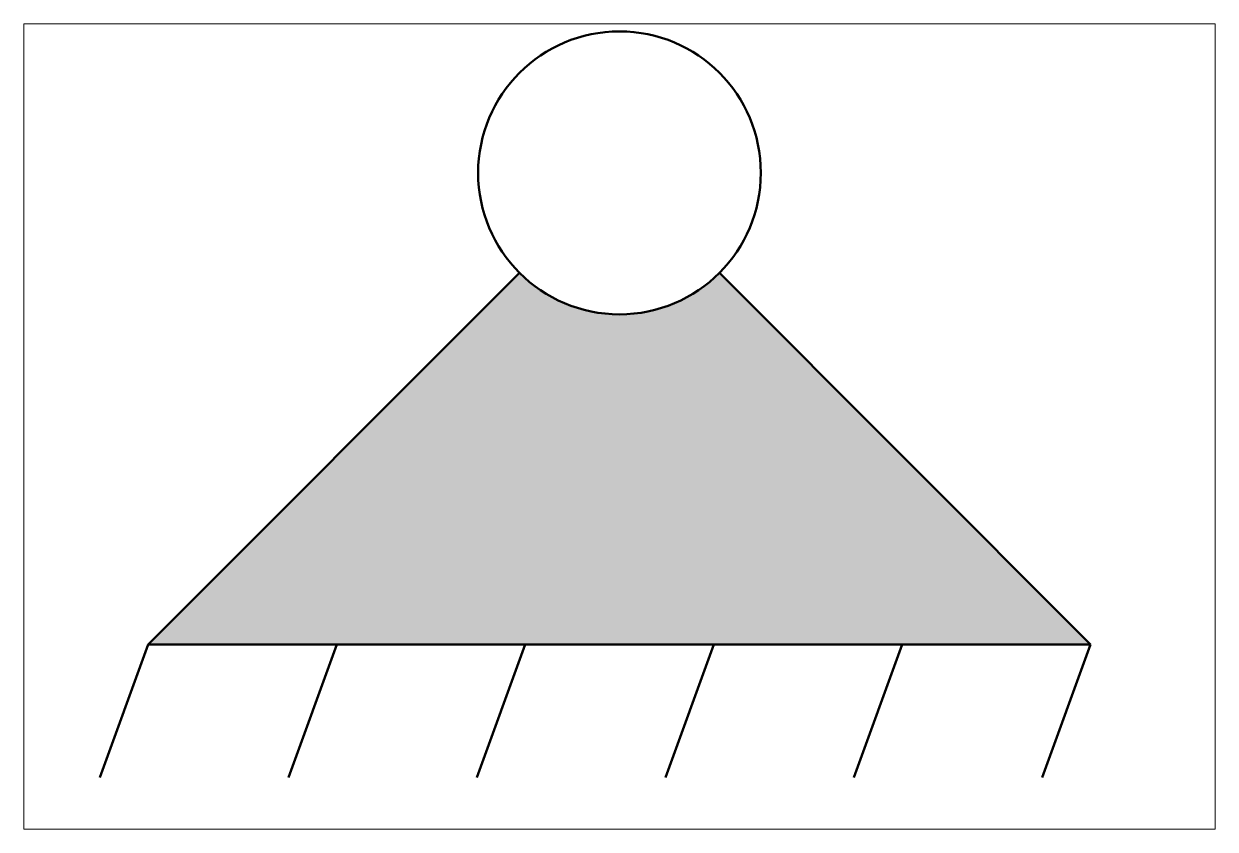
# Paper-space layout 'Layout1' of a CAD drawing. Header units: millimetres. Extents: x 4 to 244, y 12 to 174.
# The model-space entities are those that its viewports show. They can reach past a viewport. Long polylines and large blocks are cut down to what shows.
import ezdxf

# ---------------------------------------------------------------- set-up
doc = ezdxf.new("R2010")
doc.units = ezdxf.units.MM
doc.layers.add('AM_0', color=7, linetype='Continuous', lineweight=50)
doc.layers.add('AM_VIEWS', color=1, linetype='Continuous', lineweight=25, plot=False)

msp = doc.modelspace()

# ---------------------------------------------------------------- hatches: boundary and pattern name
at = {"layer": 'AM_0'}
h = msp.add_hatch(color=256, dxfattribs=at)
h.dxf.hatch_style = 1
h.paths.add_polyline_path([(0, -10), (10, -10), (2.121, -2.121, -0.414214), (-2.121, -2.121), (-10, -10)])

# ---------------------------------------------------------------- linework, layer by layer
for p, q in [((-10, -10), (-2.121, -2.121)), ((10, -10), (2.121, -2.121)), ((-10, -10), (-11.026, -12.819)), ((0, -10), (-10, -10)), ((-6, -10), (-7.026, -12.819)), ((-2, -10), (-3.026, -12.819)), ((0, -10), (10, -10)), ((2, -10), (0.974, -12.819)), ((6, -10), (4.974, -12.819)), ((10, -10), (8.974, -12.819))]:
    msp.add_line(p, q, dxfattribs=at)
msp.add_circle((0, 0), 3, dxfattribs=at)

psp = doc.layouts.get("Layout1")

# ---------------------------------------------------------------- viewports
at = {"layer": 'AM_VIEWS'}
psp.add_viewport(center=(123.82, 93.43), size=(240, 162.0989), view_center_point=(0, -5.378), view_height=17.07778, dxfattribs=at)

doc.saveas('drawing.dxf')
